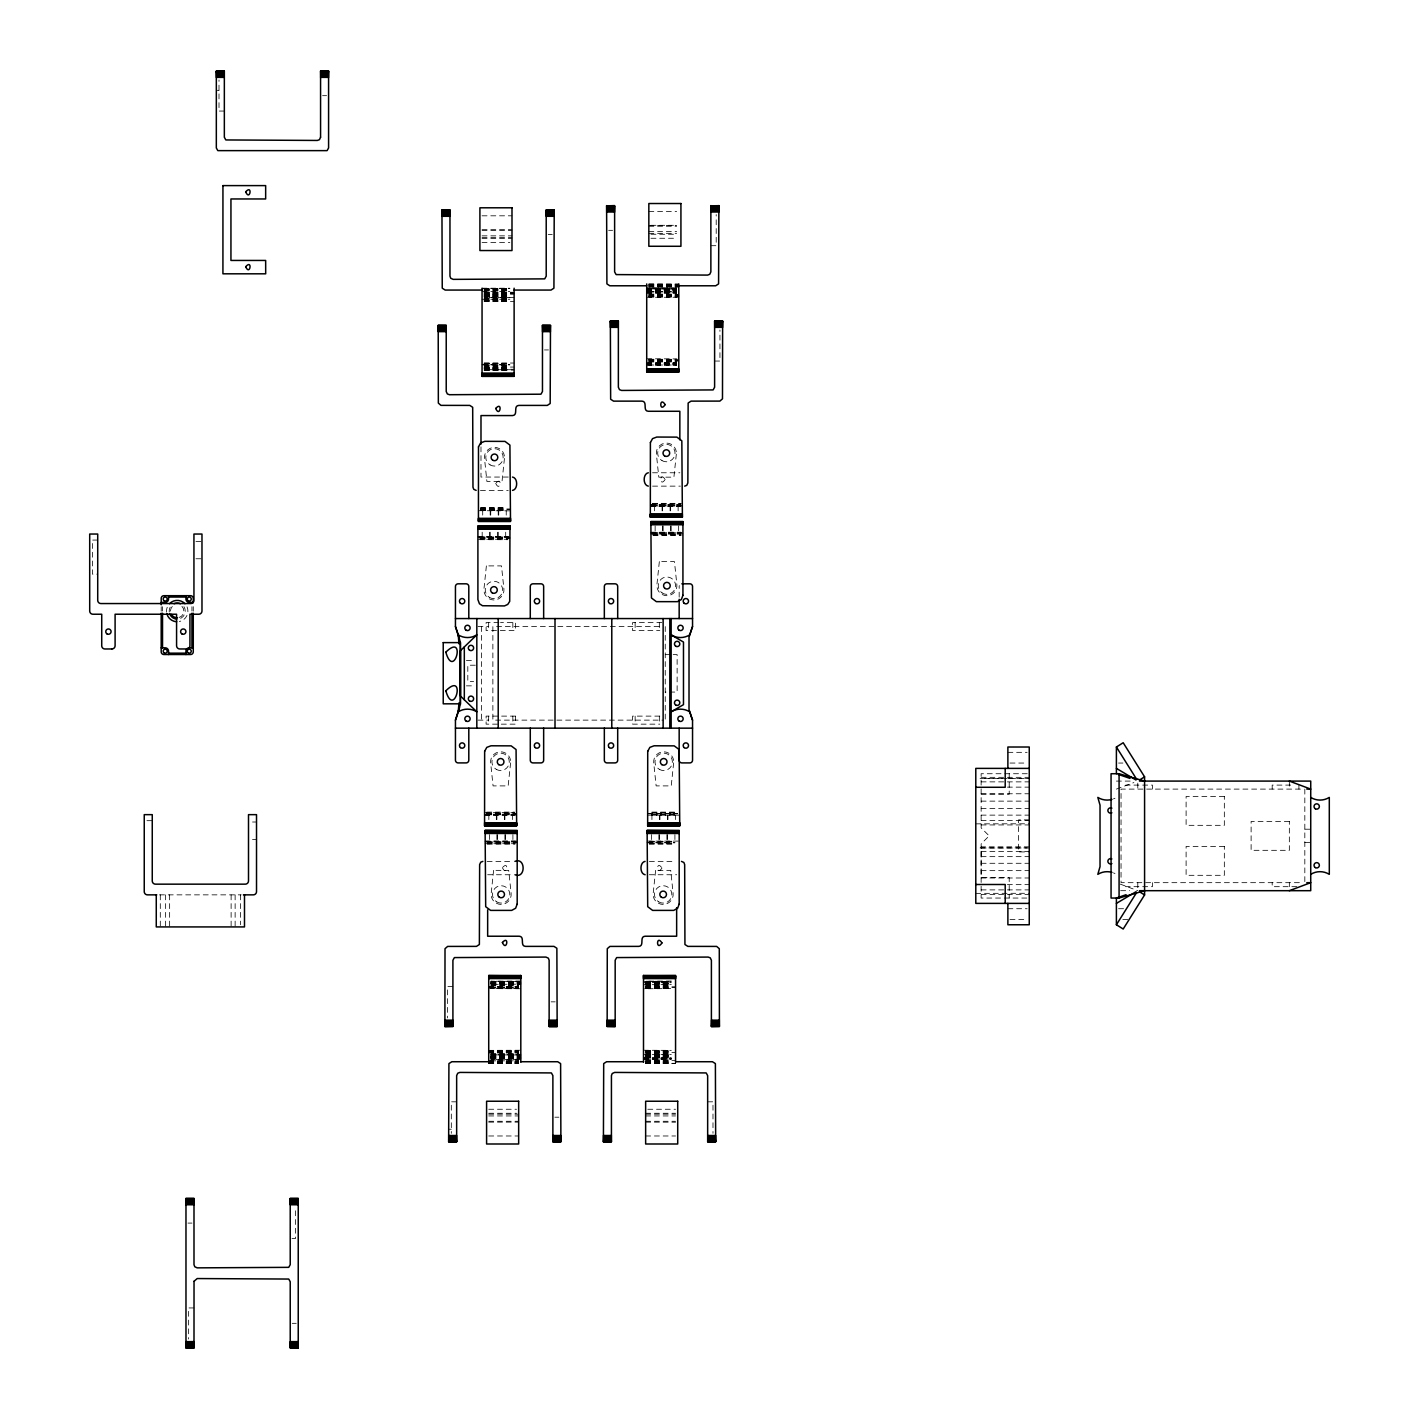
<?xml version="1.0" encoding="UTF-8"?>
<svg xmlns="http://www.w3.org/2000/svg" width="1419" height="1419" viewBox="0 0 1419 1419"><rect width="100%" height="100%" fill="white"/><g stroke="black" fill="none" stroke-linecap="round" stroke-linejoin="round"><path stroke-width="0.75" stroke-dasharray="5 3.75" d="M1116.398 789.106L1133.887 782.543M216.327 90.337L219.005 90.337M322.574 95.676L326.583 95.676M224.344 111.054L219.005 111.054L219.005 79.961M648.838 211.537L676.65 211.537M482.052 215.812L511.993 215.812M650.984 225.302L676.65 225.302M648.838 225.39L676.65 225.39M648.838 226.242L676.65 226.242M482.052 229.665L511.993 229.665M608.609 230.321L612.618 230.321M482.052 230.517L511.993 230.517M648.838 231.581L676.65 231.581M648.838 233.337L676.65 233.337M650.984 234.259L676.65 234.259M548.213 234.596L552.222 234.596M482.052 235.856L511.993 235.856M482.052 237.612L511.993 237.612M650.984 238.268L676.65 238.268M482.052 238.534L511.993 238.534M482.052 242.543L509.847 242.543M710.866 245.7L716.205 245.7L716.205 214.606M648.838 283.924L678.779 283.924M648.838 284.208L678.779 284.421M648.838 284.705L678.779 284.705M648.838 285.024L678.779 285.024M648.838 285.396L678.779 285.396M648.838 285.787L678.779 285.787M648.838 286.212L678.779 286.212M648.838 286.673L676.65 286.673M648.838 287.117L678.779 287.117M676.65 287.951L646.709 288.039L676.65 288.181M482.052 288.199L509.847 288.234M482.052 288.483L509.847 288.483M646.709 288.536L676.65 288.394M484.181 288.696L509.847 288.696M676.65 288.678L646.709 288.82L676.65 289.174M484.181 288.979L509.847 288.979M484.181 289.299L509.847 289.299M646.709 289.352L676.65 289.352M484.181 289.671L509.847 289.671M646.709 289.547L676.65 289.76M484.181 290.061L509.847 290.061M646.709 289.955L676.65 289.955M646.709 290.381L676.65 290.168M484.181 290.505L509.847 290.505M646.709 290.593L676.65 290.593M484.181 290.948L509.847 290.948M646.709 290.806L676.65 290.806M646.709 291.037L676.65 291.232L646.709 291.445M482.052 291.409L509.847 291.409M646.709 291.835L676.65 291.64M648.838 292.03L676.65 292.03M484.181 292.225L514.121 292.261M646.709 292.208L676.65 292.367M484.181 292.669L509.847 292.562M646.709 292.527L676.65 292.669M484.181 292.811L514.121 292.953M646.709 292.793L676.65 292.917M484.181 293.112L514.121 293.272M646.709 293.254L676.65 293.094M484.181 293.627L514.121 293.627M484.181 293.822L509.847 293.822M484.181 294.23L514.121 294.23M648.838 294.07L676.65 294.07M484.181 294.442L509.847 294.442M648.838 294.531L678.779 294.531M484.181 294.655L509.847 294.655M484.181 295.099L509.847 294.868M648.838 294.975L678.779 294.975M484.181 295.312L509.847 295.312M648.838 295.4L678.779 295.4M484.181 295.524L509.847 295.72M484.181 295.932L509.847 295.932M648.838 295.808L678.779 295.808M484.181 296.128L509.847 296.305M648.838 296.181L678.779 296.181M484.181 296.482L509.847 296.482M648.838 296.5L678.779 296.5M484.181 296.642L509.847 296.802M648.838 296.766L678.779 296.766M484.181 296.943L509.847 297.068M648.838 296.997L678.779 297.156M514.121 297.44L484.181 297.493L509.847 297.529M646.709 297.28L676.65 297.245M484.181 298.345L509.847 298.345M484.181 298.806L509.847 298.806M482.052 299.249L509.847 299.249M484.181 299.693L509.847 299.693M484.181 300.083L509.847 300.083M484.181 300.456L509.847 300.456M484.181 300.775L509.847 301.059M484.181 301.271L509.847 301.271M484.181 301.52L514.121 301.555M544.47 349.943L548.479 349.943M646.709 358.759L676.65 358.901M648.838 359.273L678.779 359.273M648.838 359.539L676.65 359.539M648.838 359.876L676.65 359.876M648.838 360.231L678.779 360.231M648.838 360.639L678.779 360.639M714.608 361.047L719.947 361.047L719.947 329.953M648.838 361.065L678.779 361.065M648.838 361.508L676.65 361.508M648.838 361.969L676.65 361.969M646.709 362.785L676.65 362.821M484.181 363.033L514.121 363.033M646.709 363.122L676.65 362.874M484.181 363.175L509.847 363.335M646.709 363.37L676.65 363.246M484.181 363.548L509.847 363.548M646.709 363.512L676.65 363.672M484.181 363.832L509.847 363.832M646.709 364.009L676.65 363.832M484.181 364.151L509.847 364.151M646.709 364.204L676.65 364.204M482.052 364.506L509.847 364.506M646.709 364.399L676.65 364.594M646.709 364.807L676.65 364.807M482.052 364.914L509.847 364.914M648.838 365.02L676.65 365.02M484.181 365.339L509.847 365.339M646.709 365.233L676.65 365.233M484.181 365.783L509.847 365.783M484.181 366.244L509.847 366.244M484.181 367.149L514.121 367.06M484.181 367.521L509.847 367.415M484.181 367.787L509.847 367.645M484.181 368.124L509.847 367.947M484.181 368.301L509.847 368.301M484.181 368.674L509.847 368.479M484.181 368.869L509.847 368.869M484.181 369.082L514.121 369.295M484.181 369.508L509.847 369.508M509.847 369.72L484.181 369.72L514.121 370.146M484.181 370.359L509.847 370.359M484.181 370.572L509.847 370.572M652.545 472.775L679.843 472.775M508.286 477.05L480.988 477.05L480.988 446.311M652.58 486.132L680.393 486.132M480.438 490.406L508.25 490.406M652.456 503.355L680.269 503.355M652.456 503.798L682.397 503.798M652.456 504.259L680.269 504.259M650.328 504.685L680.269 504.685M650.328 505.075L680.269 505.075M652.456 505.448L682.397 505.448M650.328 505.767L680.269 505.767M652.456 506.051L680.269 506.051M650.328 506.423L682.397 506.264M650.328 506.565L680.269 506.53M480.562 507.63L506.228 507.63M480.562 508.091L506.228 508.091M480.562 508.534L506.228 508.534M480.562 508.96L510.503 508.96M480.562 509.368L510.503 509.368M480.562 509.723L506.228 509.723M480.562 510.06L506.228 510.06M480.562 510.326L506.228 510.326M480.562 510.538L506.228 510.538M478.434 510.698L510.503 510.84M650.86 532.214L680.801 532.214M650.86 532.356L682.929 532.356M653.006 532.728L680.801 532.728M650.86 532.994L680.801 532.994M653.006 533.331L682.929 533.331M650.86 533.686L680.801 533.686M650.86 534.094L680.801 534.094M653.006 534.52L680.801 534.52M653.006 534.963L682.929 534.963M653.006 535.424L680.801 535.424M477.901 536.63L509.971 536.488M477.901 536.79L507.825 536.79M480.03 537.003L507.825 537.003M480.03 537.287L509.971 537.287M477.901 537.606L507.825 537.606M480.03 537.961L509.971 537.961M480.03 538.369L509.971 538.369M480.03 538.794L507.825 538.794M477.901 539.255L507.825 539.255M480.03 539.699L507.825 539.699M97.716 540.071L92.377 540.071L92.377 574.145L97.716 574.145M195.946 541.402L201.977 541.402M195.946 558.767L201.977 558.767M498.92 622.569L486.114 622.569L486.114 630.586L515.381 630.586L515.381 622.569L500.517 622.569M661.857 622.569L632.608 622.569L632.608 630.586L659.8 630.586M477.955 626.577L488.65 626.577M659.072 626.577L492.872 626.577L492.872 720.125L663.382 720.125M665.245 654.638L671.187 654.638M673.174 654.638L677.129 654.638L677.129 692.064L665.245 692.064M466.408 660.598L472.669 660.598M475.294 665.209L467.809 665.209L467.809 681.51L473.627 681.51M466.408 685.856L472.669 685.856M659.8 716.116L632.608 716.116L632.608 724.151L659.8 724.151M477.955 720.125L488.65 720.125M1007.88 752.336L1027.125 752.336M1010.009 763.05L1027.125 763.05M1118.562 763.05L1122.908 763.05M1027.25 773.727L981.132 773.727L981.15 827.862L989.167 835.88L981.15 843.897L981.132 877.563L1009.211 877.563L1009.211 898.05M981.132 777.328L1029.254 777.328M980.068 778.41L1005.734 778.41M1007.88 778.41L1029.254 778.41L981.132 778.499M1116.398 781.089L1131.865 781.089M981.132 781.869L1029.254 781.869M1290.687 785.097L1272.187 785.097L1272.187 789.106M1007.384 787.137L1029.254 787.137M1300.407 789.106L1121.045 789.106L1121.045 882.671L1302.855 882.671M981.132 793.771L1029.254 793.771M981.132 794.214L1009.211 794.214L1009.211 773.727M981.132 801.132L1029.254 801.132M981.132 808.493L1029.254 808.493M486.717 812.094L514.512 812.094M651.924 812.094L677.59 812.094M484.571 812.537L514.512 812.537M651.924 812.537L677.59 812.537M486.717 812.998L514.512 812.998M651.924 812.998L677.59 812.998M486.717 813.424L516.658 813.424M647.649 813.424L677.59 813.424M486.717 813.814L516.658 813.814M647.649 813.814L677.59 813.814M484.571 814.187L514.512 814.187M651.924 814.187L677.59 814.187M486.717 814.506L516.658 814.506M651.924 814.506L677.59 814.506M486.717 814.79L514.512 814.79M651.924 814.79L677.59 814.79M484.571 815.003L514.512 815.003M651.924 815.003L677.59 815.003M981.132 815.127L1029.254 815.127M484.571 815.162L516.658 815.162M647.649 815.162L679.736 815.162M1029.254 819.845L1018.558 819.845L1018.558 851.932L1029.254 851.932M981.132 820.395L1029.254 820.395M146.92 820.679L152.259 820.679M252.511 822.009L256.52 822.009M975.793 823.854L1029.254 823.783M981.132 824.936L1029.254 824.936M1304.824 829.21L1310.73 829.21M252.511 839.374L256.52 839.374M485.121 841.095L517.19 840.953M647.117 841.095L679.187 841.095M485.121 841.254L515.044 841.254M649.263 841.254L674.912 841.254M487.249 841.467L517.19 841.733M649.263 841.467L674.912 841.467M485.121 842.07L515.044 842.07M649.263 842.07L674.912 842.07M487.249 842.425L517.19 842.425M647.117 842.425L674.912 842.425M1304.824 842.567L1310.73 842.567M487.249 842.833L517.19 842.833M647.117 842.833L674.912 842.833M487.249 843.258L515.044 843.258M649.263 843.258L674.912 843.258M485.121 843.702L515.044 843.702M649.263 843.702L674.912 843.702M487.249 844.163L515.044 844.163M649.263 844.163L674.912 844.163M1029.254 846.841L981.132 846.841L981.132 898.05L1027.25 898.05M980.068 847.923L1027.125 847.923M981.132 847.994L1029.254 847.994M981.132 851.382L1029.254 851.382M981.132 856.65L1029.254 856.65M487.125 861.386L512.791 861.386M649.37 861.386L675.036 861.386M981.132 863.284L1029.254 863.284M981.132 870.645L1029.254 870.645M487.657 874.743L512.862 874.743M649.334 874.743L676.65 874.743M981.132 877.989L1029.254 877.989M1007.384 884.64L1029.254 884.64M1296.86 886.68L1272.187 886.68L1272.187 882.671M981.132 889.89L1029.254 889.89M1120.673 890.689L1129.648 890.689M975.793 893.367L1029.254 893.278M981.132 894.449L1029.254 894.449M159.478 894.857L241.283 894.857M1007.88 908.728L1027.125 908.728M1118.562 908.728L1127.254 908.728M1010.009 919.423L1027.125 919.423M1122.801 919.423L1129.222 919.423M520.808 981.026L490.868 981.221L520.808 981.434M671.293 981.026L645.645 981.221L671.293 981.434M490.868 981.646L520.808 981.859M643.499 981.646L671.293 981.859M490.868 982.072L518.662 982.072M645.645 982.072L671.293 982.072M490.868 982.285L520.808 982.285M645.645 982.285L671.293 982.285M490.868 982.498L520.808 982.711M643.499 982.498L671.293 982.711M490.868 982.924L520.808 982.924M645.645 982.924L671.293 982.924M490.868 983.314L520.808 983.119M645.645 983.119L671.293 983.314M490.868 983.491L520.808 983.491M645.645 983.491L671.293 983.491M490.868 983.846L520.808 983.669M645.645 983.669L671.293 983.846M490.868 984.006L520.808 984.147L490.868 984.378M645.645 984.006L671.293 984.147M645.645 984.272L671.293 984.378M490.868 984.697L520.808 984.573M643.499 984.697L671.293 984.644M490.868 985.549L518.662 985.549M645.645 985.549L671.293 985.549M490.868 985.992L518.662 985.992M645.645 985.992L671.293 985.992M452.909 986.471L447.57 986.471L447.57 1017.973M488.721 986.453L518.662 986.453M645.645 986.453L671.293 986.453M488.721 986.879L518.662 986.879M645.645 986.879L675.568 986.879M488.721 987.287L518.662 987.287M645.645 987.287L675.568 987.287M490.868 987.642L518.662 987.642M645.645 987.642L671.293 987.642M490.868 987.961L518.662 987.961M645.645 987.961L671.293 987.961M488.721 988.245L518.662 988.245M645.645 988.245L671.293 988.245M518.662 988.458L490.868 988.617L520.808 988.759M645.645 988.458L671.293 988.617L643.499 988.759M551.14 1001.849L555.148 1001.849M488.721 1050.362L520.808 1050.237M643.499 1050.237L671.293 1050.362M488.721 1050.734L518.662 1050.521M645.645 1050.734L671.293 1050.521M488.721 1051.018L518.662 1051.018M645.645 1051.018L671.293 1051.018M488.721 1051.337L518.662 1051.337M645.645 1051.337L671.293 1051.337M488.721 1051.71L518.662 1051.71M645.645 1051.71L671.293 1051.71M488.721 1052.1L518.662 1052.1M645.645 1052.1L671.293 1052.1M488.721 1052.543L518.662 1052.543M645.645 1052.543L675.568 1052.543M488.721 1052.987L518.662 1052.987M645.645 1052.987L671.293 1052.987M490.868 1053.448L518.662 1053.448M645.645 1053.448L671.293 1053.448M490.868 1054.299L520.808 1054.264M645.645 1054.299L671.293 1054.264M490.868 1054.601L520.808 1054.494M643.499 1054.352L671.293 1054.494M520.808 1054.707L490.868 1054.849L520.808 1054.991M645.645 1054.849L671.293 1054.707M645.645 1055.151L671.293 1054.991M490.868 1055.31L520.808 1055.31M645.645 1055.488L671.293 1055.31M490.868 1055.665L520.808 1055.665M645.645 1055.665L671.293 1055.665M490.868 1056.073L520.808 1055.86M645.645 1056.073L671.293 1055.86M490.868 1056.268L518.662 1056.268M645.645 1056.268L671.293 1056.268M490.868 1056.481L520.808 1056.481M645.645 1056.481L671.293 1056.481M490.868 1056.907L520.808 1056.694M645.645 1056.694L671.293 1056.907M490.868 1057.137L520.808 1057.137M645.645 1057.137L671.293 1057.137M490.868 1057.563L520.808 1057.563M643.499 1057.563L671.293 1057.35M490.868 1057.758L520.808 1057.758M645.645 1057.758L671.293 1057.758M490.868 1057.971L520.808 1057.971M645.645 1057.971L671.293 1057.971M490.868 1058.343L520.808 1058.166M643.499 1058.166L671.293 1058.343M490.868 1058.521L520.808 1058.68M643.499 1058.521L671.293 1058.68M490.868 1058.982L520.808 1058.84M643.499 1058.84L671.293 1058.982M520.808 1059.23L490.868 1059.337L520.808 1059.585M645.645 1059.337L671.293 1059.23M643.499 1059.532L671.293 1059.585M488.721 1060.383L518.662 1060.383M645.645 1060.383L675.568 1060.383M490.868 1060.844L518.662 1060.844M645.645 1060.844L671.293 1060.844M488.721 1061.288L518.662 1061.288M645.645 1061.288L671.293 1061.288M488.721 1061.731L518.662 1061.731M645.645 1061.731L671.293 1061.731M488.721 1062.121L518.662 1062.121M645.645 1062.121L671.293 1062.121M488.721 1062.494L518.662 1062.494M645.645 1062.494L671.293 1062.494M488.721 1062.813L518.662 1062.813M645.645 1062.813L671.293 1062.813M488.721 1063.097L518.662 1063.097M645.645 1063.097L671.293 1063.097M488.721 1063.31L518.662 1063.47M645.645 1063.47L675.568 1063.31M488.721 1063.594L518.662 1063.594M645.645 1063.594L675.568 1063.594M456.652 1101.818L451.313 1101.818L451.313 1133.32M707.655 1101.818L712.994 1101.818L712.994 1133.32M488.721 1109.25L516.534 1109.25M647.774 1109.25L675.568 1109.25M488.721 1113.259L516.534 1113.259M645.645 1113.259L675.568 1113.259M488.721 1114.163L518.662 1114.163M645.645 1114.163L675.568 1114.163M488.721 1115.937L518.662 1115.937M645.645 1115.937L675.568 1115.937M554.882 1117.196L558.891 1117.196M488.721 1121.276L518.662 1121.276M645.645 1121.276L675.568 1121.276M488.721 1122.127L518.662 1122.127M645.645 1122.127L675.568 1122.198M448.635 1129.222L451.313 1129.222M488.721 1135.98L518.662 1135.98M645.645 1135.98L675.568 1135.98M187.982 1223.089L191.991 1223.089M292.012 1238.468L295.56 1238.468L295.56 1207.8M193.995 1307.946L188.638 1307.946L188.638 1339.039M292.225 1323.324L296.234 1323.324M1120.283 884.126L1137.79 890.689M1304.824 789.106L1304.824 882.671M1298.917 785.097L1298.917 789.106M1289.339 781.089L1289.339 789.106M1289.339 882.671L1289.339 886.68M1152.423 789.106L1152.423 785.097L1125.693 785.097L1125.693 789.106M1152.423 882.671L1152.423 886.68L1125.693 886.68L1125.693 882.671M1137.79 783.093L1137.79 789.106M1137.79 882.671L1137.79 888.684M679.169 597.168L679.169 586.49A2.678 2.678 0 0 1 679.329 585.568M678.654 525.81L678.654 532.214M678.122 506.565L678.122 510.84M675.444 815.304L675.444 819.579M674.912 834.549L674.912 840.953M671.169 525.81L671.169 532.214M670.637 506.565L670.637 510.84M670.637 525.81L670.637 532.214M670.105 506.565L670.105 510.84M667.959 815.304L667.959 819.579M667.427 815.304L667.427 819.579M667.427 834.549L667.427 840.953M666.895 834.549L666.895 840.953M665.245 626.577L665.245 720.125M663.152 525.81L663.152 532.214M662.62 506.565L662.62 510.84M662.62 525.81L662.62 532.214M662.088 506.565L662.088 510.84M659.941 815.304L659.941 819.579M659.338 622.569L659.338 630.586M659.338 716.116L659.338 724.151M659.409 815.304L659.409 819.579M659.409 834.549L659.409 840.953M658.877 834.549L658.877 840.953M655.135 525.81L655.135 532.214M654.602 506.565L654.602 510.84M651.924 815.304L651.924 819.579M651.392 834.549L651.392 840.953M635.127 622.569L635.127 630.586M635.127 716.116L635.127 724.151M512.844 622.569L512.844 630.586M512.844 716.116L512.844 724.151M512.915 834.549L512.915 840.953M512.383 815.304L512.383 819.579M506.228 510.84L506.228 515.115M505.696 532.214L505.696 536.488M505.43 834.549L505.43 840.953M504.898 815.304L504.898 819.579M504.898 834.549L504.898 840.953M504.366 815.304L504.366 819.579M498.743 510.84L498.743 515.115M498.211 510.84L498.211 515.115M498.211 532.214L498.211 536.488M497.679 532.214L497.679 536.488M497.413 834.549L497.413 840.953M496.881 815.304L496.881 819.579M496.881 834.549L496.881 840.953M496.331 815.304L496.331 819.579M490.726 510.84L490.726 515.115M490.194 510.84L490.194 515.115M490.194 532.214L490.194 536.488M489.661 532.214L489.661 536.488M489.395 834.549L489.395 840.953M488.65 622.569L488.65 630.586M488.65 716.116L488.65 724.151M488.846 815.304L488.846 819.579M482.708 510.84L482.708 515.115M482.176 532.214L482.176 536.488M481.467 626.577L481.467 720.125M240.467 894.857L240.467 924.78M235.128 894.857L235.128 926.926M231.12 894.857L231.12 926.926M193.268 606.711L193.268 611.199M191.937 606.711L191.937 611.039M169.641 894.857L169.641 926.926M165.633 894.857L165.633 926.926M162.529 606.711L162.529 611.039M161.198 606.711L161.198 611.199M160.294 894.857L160.294 926.926M1114.979 798.223A17.454 17.454 0 0 1 1113.489 798.879M1113.489 872.898A17.454 17.454 0 0 1 1114.979 873.554M187.06 606.853A10.696 10.696 0 0 1 179.379 621.54M166.591 612.157A10.696 10.696 0 0 1 167.407 606.853M183.938 606.658A8.017 8.017 0 0 1 179.078 618.879M169.269 611.997A8.017 8.017 0 0 1 170.528 606.658M181.951 606.356A6.687 6.687 0 0 1 178.954 617.531M170.546 611.075A6.687 6.687 0 0 1 172.497 606.356M495.71 483.294C500.002 493.156 502.894 475.312 495.71 483.294M502.397 867.63C506.689 877.492 509.581 859.648 502.397 867.63M665.156 479.445C659.338 488.491 659.338 470.416 665.156 479.445M661.946 868.056C656.128 877.102 656.128 859.027 661.946 868.056M486.38 565.897L483.968 588.903A10.022 10.022 0 0 0 493.936 599.989A10.022 10.022 0 0 0 503.905 588.903L501.492 565.897L486.38 565.897M504.437 458.426L502.024 481.431L486.912 481.431L484.5 458.426A10.022 10.022 0 0 1 494.468 447.357A10.022 10.022 0 0 1 504.437 458.426M493.599 870.361L491.187 893.367A10.022 10.022 0 0 0 501.155 904.435A10.022 10.022 0 0 0 511.124 893.367L508.694 870.361L493.599 870.361M510.592 762.89L508.162 785.895L493.067 785.895L490.655 762.89A10.022 10.022 0 0 1 500.623 751.804A10.022 10.022 0 0 1 510.592 762.89M659.338 561.622L656.926 584.628A10.022 10.022 0 0 0 666.895 595.696A10.022 10.022 0 0 0 676.863 584.628L674.451 561.622L659.338 561.622M676.331 454.151L673.919 477.156L658.806 477.156L656.394 454.151A10.022 10.022 0 0 1 666.362 443.065A10.022 10.022 0 0 1 676.331 454.151M655.613 870.361L653.183 893.367A10.022 10.022 0 0 0 663.152 904.435A10.022 10.022 0 0 0 673.12 893.367L670.708 870.361L655.613 870.361M673.653 762.89L671.24 785.895L656.146 785.895L653.716 762.89A10.022 10.022 0 0 1 663.684 751.804A10.022 10.022 0 0 1 673.653 762.89M515.381 716.116L486.114 716.116L486.114 724.151L515.381 724.151L515.381 716.116M1224.331 796.467L1186.107 796.467L1186.107 825.326L1224.331 825.326L1224.331 796.467M1289.339 821.459L1251.115 821.459L1251.115 850.318L1289.339 850.318L1289.339 821.459M1224.331 846.451L1186.107 846.451L1186.107 875.31L1224.331 875.31L1224.331 846.451M490.123 464.9A8.691 8.691 0 0 0 503.16 457.379A8.691 8.691 0 0 0 490.123 449.841A8.691 8.691 0 0 0 490.123 464.9M489.59 597.488A8.691 8.691 0 0 0 502.628 589.949A8.691 8.691 0 0 0 489.59 582.429A8.691 8.691 0 0 0 489.59 597.488M496.278 769.364A8.691 8.691 0 0 0 509.297 761.843A8.691 8.691 0 0 0 496.278 754.305A8.691 8.691 0 0 0 496.278 769.364M659.338 769.364A8.691 8.691 0 0 0 672.375 761.843A8.691 8.691 0 0 0 659.338 754.305A8.691 8.691 0 0 0 659.338 769.364M658.806 901.934A8.691 8.691 0 0 0 671.843 894.413A8.691 8.691 0 0 0 658.806 886.893A8.691 8.691 0 0 0 658.806 901.934M662.088 592.911A8.691 8.691 0 0 0 675.568 586.224A8.691 8.691 0 0 0 663.028 577.905A8.691 8.691 0 0 0 662.088 592.911M496.81 901.934A8.691 8.691 0 0 0 509.829 894.413A8.691 8.691 0 0 0 496.81 886.893A8.691 8.691 0 0 0 496.81 901.934M662.017 460.625A8.691 8.691 0 0 0 675.054 453.104A8.691 8.691 0 0 0 662.017 445.566A8.691 8.691 0 0 0 662.017 460.625"/><path stroke-width="1.5" d="M468.802 728.16L468.802 760.229A2.678 2.678 0 0 1 466.142 762.908L458.106 762.908A2.678 2.678 0 0 1 455.446 760.229L455.446 720.142L460.466 704.09L460.466 642.612L455.446 626.577L455.446 586.49A2.678 2.678 0 0 1 458.106 583.812L466.142 583.812A2.678 2.678 0 0 1 468.802 586.49L468.802 618.56M681.847 583.812L689.865 583.812A2.678 2.678 0 0 1 692.543 586.49L692.543 626.577L689.013 637.273L689.013 709.447L692.543 720.142L692.543 760.229A2.678 2.678 0 0 1 689.865 762.908L681.847 762.908A2.678 2.678 0 0 1 679.169 760.229L679.169 728.16M1116.398 773.727L1116.398 747.015L1123.192 742.74L1144.583 776.832L1144.583 894.946L1123.192 929.019L1116.398 924.762L1136.654 892.48M1139.475 780.024L1144.583 776.832M1116.398 903.389L1135.998 891.735M1289.339 890.689L1310.73 882.671L1306.793 882.671M1126.118 894.697L1116.398 898.05L1116.398 924.762M1144.583 781.089L1119.077 773.727L1111.059 773.727L1111.059 898.05L1119.077 898.05L1144.583 890.689M648.341 472.775C642.807 473.627 642.772 485.263 648.306 486.132M512.525 490.406C518.059 489.537 518.024 477.901 512.49 477.05M684.668 486.132L686.761 485.351L687.86 482.921L688.144 403.014L691.053 401.134L719.876 401.098L722.484 398.828L722.626 320.942L714.608 320.996L714.608 387.227L713.136 389.923L621.575 390.438L619.482 389.657L618.365 387.227L618.365 320.942L610.347 320.942L610.649 399.253L613.558 401.134L641.92 401.134C648.075 401.435 642.186 410.978 648.341 411.279L679.843 411.279L679.843 439.837M482.85 861.386L480.757 862.167L479.64 864.597L479.374 944.504L476.465 946.384L447.641 946.42L445.016 948.69L444.892 1026.576L452.909 1026.576L452.909 960.291L454.382 957.577L545.925 957.08L548.355 958.18L549.135 960.291L549.135 1026.576L557.153 1026.576L556.869 948.264L553.96 946.384L525.598 946.384C519.443 946.083 525.332 936.54 519.177 936.221L487.657 936.221L487.657 909.881M645.095 861.386C639.561 862.238 639.597 873.891 645.131 874.743M216.327 71.216L224.344 71.216M320.57 71.216L328.587 71.216M216.327 71.535L224.344 71.535M320.57 71.535L328.587 71.535M216.327 71.961L224.344 71.961M320.57 71.961L328.587 71.961M216.327 72.511L224.344 72.511M320.57 72.511L328.587 72.511M216.327 73.167L224.344 73.167M320.57 73.167L328.587 73.167M216.327 73.894L224.344 73.894M320.57 73.894L328.587 73.894M216.327 74.693L224.344 74.693M320.57 74.693L328.587 74.693M216.327 75.562L224.344 75.562M320.57 75.562L328.587 75.562M216.327 76.449L224.344 76.449M320.57 76.449L328.587 76.449M216.327 77.371L224.344 77.371M320.57 77.371L328.587 77.371M606.605 205.861L614.622 205.595L614.622 271.88L616.112 274.594L707.655 275.091L709.748 274.31L710.866 271.88L710.866 205.595M710.866 205.861L718.883 205.666M606.605 206.181L614.622 206.181M710.866 206.181L718.883 206.181M606.605 206.606L614.622 206.606M710.866 206.606L718.883 206.606M606.605 207.156L614.622 207.156M710.866 207.156L718.883 207.156M606.605 207.813L614.622 207.813M710.866 207.813L718.883 207.813M606.605 208.54L614.622 208.54M710.866 208.54L718.883 208.54M606.605 209.338L614.622 209.338M710.866 209.338L718.883 209.338M441.948 210.136L449.965 210.136M546.209 210.136L554.226 210.136M606.605 210.207L614.622 210.207M710.866 210.207L718.883 210.207M441.948 210.455L449.965 210.455M546.209 210.455L554.226 210.455M441.948 210.899L449.965 210.899M546.209 210.899L554.226 210.899M606.605 211.094L614.622 211.094M710.866 211.094L718.883 211.094M441.948 211.449L449.965 211.449M546.209 211.449L554.226 211.449M606.605 212.016L614.622 212.016M710.866 212.016L718.883 212.016M441.948 212.087L449.965 212.087M546.209 212.087L554.226 212.087M441.948 212.815L449.965 212.815M546.209 212.815L554.226 212.815M441.948 213.63L449.965 213.63M546.209 213.63L554.226 213.63M441.948 214.482L449.965 214.482M546.209 214.482L554.226 214.482M441.948 215.369L449.965 215.369M546.209 215.369L554.226 215.369M441.948 216.291L449.965 216.291M546.209 216.291L554.226 216.291M646.709 285.787L609.815 285.787L606.906 283.906L606.605 205.595M678.779 285.787L715.673 285.787L718.582 283.906L718.883 205.595M482.052 290.061L445.158 290.061L442.249 288.181L441.948 209.87L449.965 209.87L449.965 276.173L450.745 278.266L453.175 279.366L544.719 278.869L546.209 276.173L546.209 209.87L554.226 209.941L553.924 288.181L551.015 290.061L514.121 290.061M610.347 321.191L618.365 321.191M714.608 321.191L722.626 321.191M610.347 321.51L618.365 321.51M714.608 321.51L722.626 321.51M610.347 321.953L618.365 321.953M714.608 321.953L722.626 321.953M610.347 322.503L618.365 322.503M714.608 322.503L722.626 322.503M610.347 323.16L618.365 323.16M714.608 323.16L722.626 323.16M610.347 323.887L618.365 323.887M714.608 323.887L722.626 323.887M610.347 324.685L618.365 324.685M714.608 324.685L722.626 324.685M438.205 325.483L446.222 325.483M542.466 325.483L550.483 325.483M610.347 325.554L618.365 325.554M714.608 325.554L722.626 325.554M438.205 325.802L446.222 325.802M542.466 325.802L550.483 325.802M438.205 326.228L446.222 326.228M542.466 326.228L550.483 326.228M610.347 326.441L618.365 326.441M714.608 326.441L722.626 326.441M438.205 326.778L446.222 326.778M542.466 326.778L550.483 326.778M610.347 327.346L618.365 327.346M714.608 327.346L722.626 327.346M438.205 327.434L446.222 327.434M542.466 327.434L550.483 327.434M438.205 328.161L446.222 328.161M542.466 328.161L550.483 328.161M438.205 328.96L446.222 328.96M542.466 328.96L550.483 328.96M438.205 329.829L446.222 329.829M542.466 329.829L550.483 329.829M438.205 330.716L446.222 330.716M542.466 330.716L550.483 330.716M438.205 331.638L446.222 331.638M542.466 331.638L550.483 331.638M646.709 368.922L678.779 368.922M646.709 369.383L678.779 369.383M646.709 369.827L678.779 369.827M646.709 370.253L678.779 370.253M646.709 370.661L678.779 370.661M646.709 371.015L678.779 371.015M646.709 371.352L678.779 371.352M646.709 371.618L678.779 371.618M646.709 371.831L678.779 371.991L678.779 283.924M678.779 372.097L646.709 372.133L646.709 283.924M482.052 373.197L514.121 373.197M482.052 373.658L514.121 373.658M482.052 374.102L514.121 374.102M482.052 374.527L514.121 374.527M482.052 374.935L514.121 374.935M482.052 375.29L514.121 375.29M482.052 375.627L514.121 375.627M482.052 376.124L514.121 376.124M650.328 514.05L682.397 514.05M650.328 514.494L682.397 514.494M650.328 514.937L682.397 514.937M650.328 515.381L682.397 515.381M650.328 515.771L682.397 515.771M650.328 516.144L682.397 516.144M650.328 516.463L682.397 516.463M650.328 516.747L682.397 516.747M650.328 517.119L682.397 516.959M478.434 518.325L510.503 518.325M478.434 518.769L510.503 518.769M478.434 519.23L510.503 519.23M478.434 519.656L510.503 519.656M478.434 520.046L510.503 520.046M478.434 520.418L510.503 520.418M478.434 520.738L510.503 520.738M478.434 521.234L510.503 521.021M650.86 521.66L682.929 521.82L650.86 522.032M650.86 522.316L682.929 522.316M650.86 522.635L682.929 522.635M650.86 523.008L682.929 523.008M650.86 523.398L682.929 523.398M650.86 523.824L682.929 523.824M650.86 524.285L682.929 524.285M650.86 524.728L682.929 524.728M509.971 525.81L477.901 525.935L477.901 599.581L479.462 603.784L482.495 605.736L504.472 605.931L507.754 604.423L509.705 601.39L509.971 525.828M477.901 526.307L509.971 526.094M477.901 526.591L509.971 526.591M477.901 526.91L509.971 526.91M477.901 527.283L509.971 527.283M477.901 527.673L509.971 527.673M477.901 528.099L509.971 528.099M477.901 528.56L509.971 528.56M477.901 529.003L509.971 529.003M168.542 597.044L185.924 597.044M161.198 602.383L165.207 602.383A3.335 3.335 0 0 0 168.542 599.049L168.542 595.696M193.268 602.383L189.259 602.383A3.335 3.335 0 0 1 185.924 599.049L185.924 595.696M455.446 618.56L692.543 618.56M161.198 647.827L165.207 647.827A3.335 3.335 0 0 1 168.542 651.161L168.542 654.514M193.268 647.827L189.259 647.827A3.335 3.335 0 0 0 185.924 651.161L185.924 654.514M168.542 653.166L185.924 653.166M455.446 728.16L692.543 728.16M1029.254 768.388L975.793 768.388L975.793 903.389L1029.254 903.389M1139.475 781.089L1310.73 781.089L1310.73 890.689L1139.475 890.689M975.793 787.279L1005.202 787.279L1005.202 768.388M1306.793 789.106L1310.73 789.106L1289.339 781.089M484.571 822.772L516.658 822.772M647.649 822.772L679.736 822.772M484.571 823.233L516.658 823.233M647.649 823.233L679.736 823.233M484.571 823.676L516.658 823.676M647.649 823.676L679.736 823.676M484.571 824.12L516.658 824.12M647.649 824.12L679.736 824.12M484.571 824.51L516.658 824.51M647.649 824.51L679.736 824.51M484.571 824.882L516.658 824.882M647.649 824.882L679.736 824.882M484.571 825.486L516.658 825.202M647.649 825.486L679.736 825.202M484.571 825.698L516.658 825.698M647.649 825.698L679.736 825.698M485.121 830.558L517.19 830.771M647.117 830.558L679.187 830.771M485.121 831.055L517.19 831.055M647.117 831.055L679.187 831.055M485.121 831.374L517.19 831.374M647.117 831.374L679.187 831.374M485.121 831.747L517.19 831.747M647.117 831.747L679.187 831.747M485.121 832.137L517.19 832.137M647.117 832.137L679.187 832.137M485.121 832.563L517.19 832.563M647.117 832.563L679.187 832.563M485.121 833.024L517.19 833.024M647.117 833.024L679.187 833.024M485.121 833.467L517.19 833.467M647.117 833.467L679.187 833.467M514.92 861.386C525.828 856.81 525.846 879.248 514.973 874.743M975.793 884.498L1005.202 884.498L1005.202 903.389M156.782 894.857L147.452 894.857A3.21 3.21 0 0 1 144.241 891.646L144.241 814.648L152.259 814.648L152.259 880.951A3.21 3.21 0 0 0 155.469 884.161L245.292 884.161A3.21 3.21 0 0 0 248.502 880.951L248.502 814.648L256.52 814.648L256.52 891.646A3.21 3.21 0 0 1 253.309 894.857L243.376 894.857M520.808 975.509L488.721 975.421L488.721 1062.121M643.499 975.509L675.568 975.385L675.568 1062.121M488.721 975.669L520.808 975.9M643.499 975.669L675.568 975.9M488.721 976.166L520.808 976.166M643.499 976.166L675.568 976.166M488.721 976.503L520.808 976.503M643.499 976.503L675.568 976.503M488.721 976.857L520.808 976.857M643.499 976.857L675.568 976.857M488.721 977.265L520.808 977.265M643.499 977.265L675.568 977.265M488.721 977.691L520.808 977.691M643.499 977.691L675.568 977.691M488.721 978.134L520.808 978.134M643.499 978.134L675.568 978.134M488.721 978.596L520.808 978.596M643.499 978.596L675.568 978.596M444.892 1020.155L452.909 1020.155M549.135 1020.155L557.153 1020.155M607.155 1020.155L615.172 1020.155M711.398 1020.155L719.415 1020.155M444.892 1021.077L452.909 1021.077M549.135 1021.077L557.153 1021.077M607.155 1021.077L615.172 1021.077M711.398 1021.077L719.415 1021.077M444.892 1021.964L452.909 1021.964M549.135 1021.964L557.153 1021.964M607.155 1021.964L615.172 1021.964M711.398 1021.964L719.415 1021.964M444.892 1022.833L452.909 1022.833M549.135 1022.833L557.153 1022.833M607.155 1022.833L615.172 1022.833M711.398 1022.833L719.415 1022.833M444.892 1023.631L452.909 1023.631M549.135 1023.631L557.153 1023.631M607.155 1023.631L615.172 1023.631M711.398 1023.631L719.415 1023.631M444.892 1024.358L452.909 1024.358M549.135 1024.358L557.153 1024.358M607.155 1024.358L615.172 1024.358M711.398 1024.358L719.415 1024.358M444.892 1025.015L452.909 1025.015M549.135 1025.015L557.153 1025.015M607.155 1025.015L615.172 1025.015M711.398 1025.015L719.415 1025.015M444.892 1025.565L452.909 1025.565M549.135 1025.565L557.153 1025.565M607.155 1025.565L615.172 1025.565M711.398 1025.565L719.415 1025.565M444.892 1025.99L452.909 1025.99M549.135 1025.99L557.153 1025.99M607.155 1025.99L615.172 1025.99M711.398 1025.99L719.415 1025.99M444.892 1026.505L452.909 1026.309M549.135 1026.505L557.153 1026.505M607.155 1026.309L615.172 1026.505L615.172 960.291L616.644 957.577L708.187 957.08L710.28 957.86L711.398 960.291L711.398 1026.576L719.415 1026.576L719.291 948.69L716.666 946.42L687.843 946.384L684.934 944.504L684.668 864.597L683.887 862.486L681.457 861.386M711.398 1026.505L719.415 1026.309M615.172 1026.576L607.155 1026.576L607.279 948.69L609.904 946.42L638.71 946.384C644.865 946.083 638.976 936.54 645.131 936.221L676.65 936.221L676.65 907.681M488.721 1061.731L451.845 1061.731L448.918 1063.594L448.635 1141.923L456.652 1141.852L456.652 1075.62L457.752 1073.207L459.862 1072.427L551.406 1072.924L552.878 1075.62L552.878 1141.923L560.895 1141.852L560.611 1063.594L557.702 1061.731L520.808 1061.731M643.499 1061.731L606.605 1061.731L603.696 1063.594L603.412 1141.923L611.429 1141.852L611.429 1075.62L612.21 1073.527L614.622 1072.427L706.183 1072.924L707.655 1075.62L707.655 1141.923L715.673 1141.852L715.389 1063.594L712.462 1061.731L675.568 1061.731M448.635 1135.502L456.652 1135.502M552.878 1135.502L560.895 1135.502M603.412 1135.502L611.429 1135.502M707.655 1135.502L715.673 1135.502M448.635 1136.424L456.652 1136.424M552.878 1136.424L560.895 1136.424M603.412 1136.424L611.429 1136.424M707.655 1136.424L715.673 1136.424M448.635 1137.311L456.652 1137.311M552.878 1137.311L560.895 1137.311M603.412 1137.311L611.429 1137.311M707.655 1137.311L715.673 1137.311M448.635 1138.162L456.652 1138.162M552.878 1138.162L560.895 1138.162M603.412 1138.162L611.429 1138.162M707.655 1138.162L715.673 1138.162M448.635 1138.978L456.652 1138.978M552.878 1138.978L560.895 1138.978M603.412 1138.978L611.429 1138.978M707.655 1138.978L715.673 1138.978M448.635 1139.705L456.652 1139.705M552.878 1139.705L560.895 1139.705M603.412 1139.705L611.429 1139.705M707.655 1139.705L715.673 1139.705M448.635 1140.344L456.652 1140.344M552.878 1140.344L560.895 1140.344M603.412 1140.344L611.429 1140.344M707.655 1140.344L715.673 1140.344M448.635 1140.894L456.652 1140.894M552.878 1140.894L560.895 1140.894M603.412 1140.894L611.429 1140.894M707.655 1140.894L715.673 1140.894M448.635 1141.337L456.652 1141.337M552.878 1141.337L560.895 1141.337M603.412 1141.337L611.429 1141.337M707.655 1141.337L715.673 1141.337M448.635 1141.656L456.652 1141.656M552.878 1141.656L560.895 1141.656M603.412 1141.656L611.429 1141.656M707.655 1141.656L715.673 1141.656M185.978 1198.612L193.995 1198.612M290.221 1198.612L298.238 1198.612M185.978 1198.931L193.995 1198.931M290.221 1198.931L298.238 1198.931M185.978 1199.374L193.995 1199.374M290.221 1199.374L298.238 1199.374M185.978 1199.924L193.995 1199.924M290.221 1199.924L298.238 1199.924M185.978 1200.58L193.995 1200.58M290.221 1200.58L298.238 1200.58M185.978 1201.308L193.995 1201.308M290.221 1201.308L298.238 1201.308M185.978 1202.106L193.995 1202.106M290.221 1202.106L298.238 1202.106M185.978 1202.975L193.995 1202.975M290.221 1202.975L298.238 1202.975M185.978 1203.862L193.995 1203.862M290.221 1203.862L298.238 1203.862M185.978 1204.766L193.995 1204.766M290.221 1204.766L298.238 1204.766M185.978 1341.629L193.995 1341.629M290.221 1341.629L298.238 1341.629M185.978 1342.551L193.995 1342.551M290.221 1342.551L298.238 1342.551M185.978 1343.438L193.995 1343.438M290.221 1343.438L298.238 1343.438M185.978 1344.307L193.995 1344.307M290.221 1344.307L298.238 1344.307M185.978 1345.106L193.995 1345.106M290.221 1345.106L298.238 1345.106M185.978 1345.833L193.995 1345.833M290.221 1345.833L298.238 1345.833M185.978 1346.489L193.995 1346.489M290.221 1346.489L298.238 1346.489M185.978 1347.039L193.995 1347.039M290.221 1347.039L298.238 1347.039M185.978 1347.465L193.995 1347.465M290.221 1347.465L298.238 1347.465M185.978 1347.784L193.995 1347.784M290.221 1347.784L298.238 1347.784M476.163 490.406L473.751 489.307L472.97 487.196L472.687 407.288L469.778 405.408L440.954 405.373L438.347 403.102L438.205 325.217L446.222 325.288L446.222 391.502L447.34 393.932L449.433 394.713L540.976 394.198L542.466 391.502L542.466 325.217L550.483 325.288L550.182 403.528L547.273 405.408L518.911 405.408C512.756 405.71 518.644 415.253 512.49 415.572L480.988 415.572L480.988 444.112M1118.349 774.402L1130.003 778.41M1116.398 768.388L1135.998 780.024M1139.475 891.753L1144.583 894.946M1116.398 747.015L1136.654 779.297M1119.077 773.727L1119.077 898.05M1007.88 768.388L1007.88 747.015L1029.254 747.015L1029.254 924.762L1007.88 924.762L1007.88 903.389M679.169 599.315L679.169 618.56M671.152 618.56L671.152 728.16M669.821 618.56L669.821 728.16M663.134 618.56L663.134 728.16M643.499 975.421L643.499 1062.121M617.691 618.56L617.691 586.49A2.678 2.678 0 0 0 615.03 583.812L606.995 583.812A2.678 2.678 0 0 0 604.334 586.49L604.334 618.56M617.691 728.16L617.691 760.229A2.678 2.678 0 0 1 615.03 762.908L606.995 762.908A2.678 2.678 0 0 1 604.334 760.229L604.334 728.16M611.784 618.56L611.784 728.16M555.006 618.56L555.006 728.16M543.654 618.56L543.654 586.49A2.678 2.678 0 0 0 540.976 583.812L532.959 583.812A2.678 2.678 0 0 0 530.28 586.49L530.28 618.56M543.654 728.16L543.654 760.229A2.678 2.678 0 0 1 540.976 762.908L532.959 762.908A2.678 2.678 0 0 1 530.28 760.229L530.28 728.16M520.808 975.421L520.808 1062.121M514.121 288.199L514.121 376.372L482.052 376.407L482.052 288.199M498.211 618.56L498.211 728.16M476.819 618.56L476.819 728.16M464.315 646.922L464.315 699.78M458.976 643.836L458.248 634.878A17.454 17.454 0 0 0 476.819 634.878L460.466 650.629L460.466 696.073L476.819 711.824A17.454 17.454 0 0 0 458.248 711.824L458.976 702.884M244.494 894.857L244.494 926.926L156.267 926.926L156.267 894.857M193.268 602.649L193.268 598.375A2.678 2.678 0 0 0 190.589 595.696L163.859 595.696A2.678 2.678 0 0 0 161.198 598.375L161.198 604.796M193.268 613.203L193.268 651.835A2.678 2.678 0 0 1 190.589 654.514L163.859 654.514A2.678 2.678 0 0 1 161.198 651.835L161.198 613.203M191.937 613.203L191.937 647.827M162.529 613.203L162.529 647.827M1111.875 863.586A2.678 2.678 0 0 1 1107.867 861.28A2.678 2.678 0 0 1 1111.875 858.956M1111.875 812.803A2.678 2.678 0 0 1 1107.867 810.497A2.678 2.678 0 0 1 1111.875 808.174M1310.73 797.407A17.454 17.454 0 0 0 1329.301 797.407L1329.301 874.352A17.454 17.454 0 0 0 1310.73 874.352M1111.946 799.411A17.454 17.454 0 0 1 1097.827 797.407L1100.027 805.141L1100.027 866.619L1097.827 874.352A17.454 17.454 0 0 1 1111.946 872.366M692.543 720.142A174.502 174.502 0 0 1 689.723 711.824A17.454 17.454 0 0 0 671.152 711.824L683.479 704.658L683.479 642.062L671.152 634.878A17.454 17.454 0 0 0 689.723 634.878A174.502 174.502 0 0 1 692.543 626.577M459.508 707.62A174.502 174.502 0 0 1 455.446 720.142M455.446 626.577A174.502 174.502 0 0 1 459.508 639.082M176.683 621.753A10.696 10.696 0 0 1 166.874 613.753M169.482 603.714A10.696 10.696 0 0 1 184.984 603.714M176.772 619.074A8.017 8.017 0 0 1 169.695 613.824M174.058 603.714A8.017 8.017 0 0 1 180.408 603.714M177.233 617.762A6.687 6.687 0 0 1 171.451 614.409M222.943 185.605L222.925 273.814L265.69 273.814L265.655 260.44L230.942 260.44L230.942 198.962L265.655 198.962L265.655 185.605L222.943 185.605M443.225 642.612L443.225 703.824L460.324 703.824L460.324 642.612L443.225 642.612M194.031 1281.304L193.995 1348.05L185.978 1348.05L185.978 1198.363L193.995 1198.363L193.995 1264.648L194.775 1266.759L197.206 1267.859L288.749 1267.344L290.221 1264.648L290.221 1198.363L298.238 1198.363L298.238 1348.05L290.221 1347.979L290.221 1281.765L288.749 1279.051L197.206 1278.554L194.031 1281.304M320.57 137.235L319.47 139.665L317.359 140.446L225.816 139.949L224.344 137.235L224.344 70.95L216.327 71.021L216.327 147.931L217.799 150.627L327.115 150.627L328.587 147.931L328.587 70.95L320.57 71.021L320.57 137.235M478.487 446.843L478.434 521.5L510.503 521.518L509.918 445.087L505.004 441.398L484.837 441.327L480.651 442.905L478.487 446.843M484.642 751.307L484.571 825.947L516.658 825.858L516.073 749.551L511.159 745.862L490.992 745.791L486.788 747.37L484.642 751.307M517.19 904.045L515.629 908.249L511.691 910.395L490.619 910.395L485.688 906.706L485.121 830.292L517.19 830.399L517.19 904.045M650.399 442.568L650.328 517.226L682.397 517.226L681.829 440.812L676.898 437.123L656.749 437.052L652.545 438.631L650.399 442.568M647.72 751.307L647.649 825.947L679.736 825.982L679.151 749.551L674.22 745.862L654.07 745.791L649.867 747.37L647.72 751.307M682.929 595.306L681.368 599.51L677.431 601.656L656.358 601.656L651.445 597.967L650.86 521.553L682.929 521.518L682.929 595.306M679.187 904.045L677.626 908.249L673.688 910.395L652.616 910.395L647.703 906.706L647.117 830.292L679.187 830.399L679.187 904.045M245.682 191.849C249.957 201.711 252.848 183.867 245.682 191.849M245.682 266.701C249.957 276.545 252.848 258.701 245.682 266.701M495.71 408.459C500.002 418.303 502.894 400.46 495.71 408.459M502.397 942.482C506.689 952.326 509.581 934.5 502.397 942.482M665.156 404.61C659.338 413.638 659.338 395.564 665.156 404.61M661.946 942.908C656.128 951.954 656.128 933.879 661.946 942.908M445.832 652.172C454.133 681.014 466.603 631.739 445.832 652.172M445.832 690.805C454.133 719.646 466.603 670.353 445.832 690.805M111.888 648.962L104.935 648.98A3.193 3.193 0 0 1 101.725 645.787L101.725 614.232L92.909 614.232A3.21 3.21 0 0 1 89.699 611.039L89.699 534.041L97.716 534.041L97.716 600.343A3.21 3.21 0 0 0 100.926 603.554L190.749 603.554A3.21 3.21 0 0 0 193.942 600.343L193.942 534.041L201.977 534.041L201.977 611.039A3.21 3.21 0 0 1 198.766 614.232L189.933 614.232L189.933 645.751A3.21 3.21 0 0 1 186.74 648.962L179.787 648.962A3.21 3.21 0 0 1 176.577 645.751L176.577 614.232L115.099 614.232L115.099 645.751A3.21 3.21 0 0 1 111.888 648.962M680.925 203.52L648.838 203.52L648.838 246.267L680.925 246.285L680.925 203.52M511.993 207.795L479.906 207.795L479.906 250.542L511.993 250.56L511.993 207.795M518.662 1101.233L486.593 1101.233L486.593 1143.998L518.662 1143.998L518.662 1101.25M677.714 1101.233L645.645 1101.233L645.645 1143.998L677.714 1143.998L677.714 1101.25M1315.36 867.612A2.678 2.678 0 0 0 1319.368 865.288A2.678 2.678 0 0 0 1315.36 862.983A2.678 2.678 0 0 0 1315.36 867.612M1315.36 808.795A2.678 2.678 0 0 0 1319.368 806.489A2.678 2.678 0 0 0 1315.36 804.165A2.678 2.678 0 0 0 1315.36 808.795M460.412 603.235A2.678 2.678 0 0 0 464.758 601.656A2.678 2.678 0 0 0 461.21 598.676A2.678 2.678 0 0 0 460.412 603.235M609.301 747.582A2.678 2.678 0 0 0 613.647 745.986A2.678 2.678 0 0 0 610.099 743.024A2.678 2.678 0 0 0 609.301 747.582M684.135 747.582A2.678 2.678 0 0 0 688.499 745.986A2.678 2.678 0 0 0 684.951 743.024A2.678 2.678 0 0 0 684.135 747.582M684.135 603.235A2.678 2.678 0 0 0 688.499 601.656A2.678 2.678 0 0 0 684.951 598.676A2.678 2.678 0 0 0 684.135 603.235M609.673 603.501A2.678 2.678 0 0 0 613.682 601.177A2.678 2.678 0 0 0 609.673 598.871A2.678 2.678 0 0 0 609.673 603.501M535.247 747.582A2.678 2.678 0 0 0 539.61 745.986A2.678 2.678 0 0 0 536.063 743.024A2.678 2.678 0 0 0 535.247 747.582M460.412 747.582A2.678 2.678 0 0 0 464.758 745.986A2.678 2.678 0 0 0 461.21 743.024A2.678 2.678 0 0 0 460.412 747.582M535.637 603.501A2.678 2.678 0 0 0 539.646 601.177A2.678 2.678 0 0 0 535.637 598.871A2.678 2.678 0 0 0 535.637 603.501M469.636 701.057A2.678 2.678 0 0 0 473.644 698.751A2.678 2.678 0 0 0 469.636 696.427A2.678 2.678 0 0 0 469.636 701.057M675.799 646.266A2.678 2.678 0 0 0 679.807 643.96A2.678 2.678 0 0 0 675.799 641.636A2.678 2.678 0 0 0 675.799 646.266M469.636 650.274A2.678 2.678 0 0 0 473.644 647.969A2.678 2.678 0 0 0 469.636 645.645A2.678 2.678 0 0 0 469.636 650.274M675.799 705.083A2.678 2.678 0 0 0 679.807 702.76A2.678 2.678 0 0 0 675.799 700.454A2.678 2.678 0 0 0 675.799 705.083M678.796 629.965A2.678 2.678 0 0 0 683.142 628.386A2.678 2.678 0 0 0 679.595 625.407A2.678 2.678 0 0 0 678.796 629.965M466.142 721.118A2.678 2.678 0 0 0 470.15 718.794A2.678 2.678 0 0 0 466.142 716.489A2.678 2.678 0 0 0 466.142 721.118M679.169 721.118A2.678 2.678 0 0 0 683.178 718.794A2.678 2.678 0 0 0 679.169 716.489A2.678 2.678 0 0 0 679.169 721.118M466.142 630.231A2.678 2.678 0 0 0 470.15 627.908A2.678 2.678 0 0 0 466.142 625.602A2.678 2.678 0 0 0 466.142 630.231M492.659 460.182A3.335 3.335 0 0 0 497.803 457.539A3.335 3.335 0 0 0 492.943 454.399A3.335 3.335 0 0 0 492.659 460.182M492.109 592.77A3.335 3.335 0 0 0 497.271 590.127A3.335 3.335 0 0 0 492.411 586.987A3.335 3.335 0 0 0 492.109 592.77M498.796 764.646A3.335 3.335 0 0 0 503.958 762.003A3.335 3.335 0 0 0 499.098 758.863A3.335 3.335 0 0 0 498.796 764.646M661.875 764.646A3.335 3.335 0 0 0 667.019 762.003A3.335 3.335 0 0 0 662.176 758.863A3.335 3.335 0 0 0 661.875 764.646M661.343 897.216A3.335 3.335 0 0 0 666.487 894.591A3.335 3.335 0 0 0 661.626 891.451A3.335 3.335 0 0 0 661.343 897.216M665.085 588.477A3.335 3.335 0 0 0 670.229 585.852A3.335 3.335 0 0 0 665.369 582.712A3.335 3.335 0 0 0 665.085 588.477M499.328 897.216A3.335 3.335 0 0 0 504.49 894.591A3.335 3.335 0 0 0 499.63 891.451A3.335 3.335 0 0 0 499.328 897.216M664.553 455.907A3.335 3.335 0 0 0 669.697 453.264A3.335 3.335 0 0 0 664.837 450.125A3.335 3.335 0 0 0 664.553 455.907M164.196 652.9A2.004 2.004 0 0 0 167.211 651.161A2.004 2.004 0 0 0 164.196 649.441A2.004 2.004 0 0 0 164.196 652.9M188.248 652.9A2.004 2.004 0 0 0 191.263 651.161A2.004 2.004 0 0 0 188.248 649.441A2.004 2.004 0 0 0 188.248 652.9M188.248 600.787A2.004 2.004 0 0 0 191.263 599.049A2.004 2.004 0 0 0 188.248 597.31A2.004 2.004 0 0 0 188.248 600.787M164.196 600.787A2.004 2.004 0 0 0 167.211 599.049A2.004 2.004 0 0 0 164.196 597.31A2.004 2.004 0 0 0 164.196 600.787M106.975 633.867A2.678 2.678 0 0 0 111.09 631.721A2.678 2.678 0 0 0 107.17 629.256A2.678 2.678 0 0 0 106.975 633.867M181.827 633.867A2.678 2.678 0 0 0 185.924 631.721A2.678 2.678 0 0 0 182.022 629.256A2.678 2.678 0 0 0 181.827 633.867"/></g></svg>
